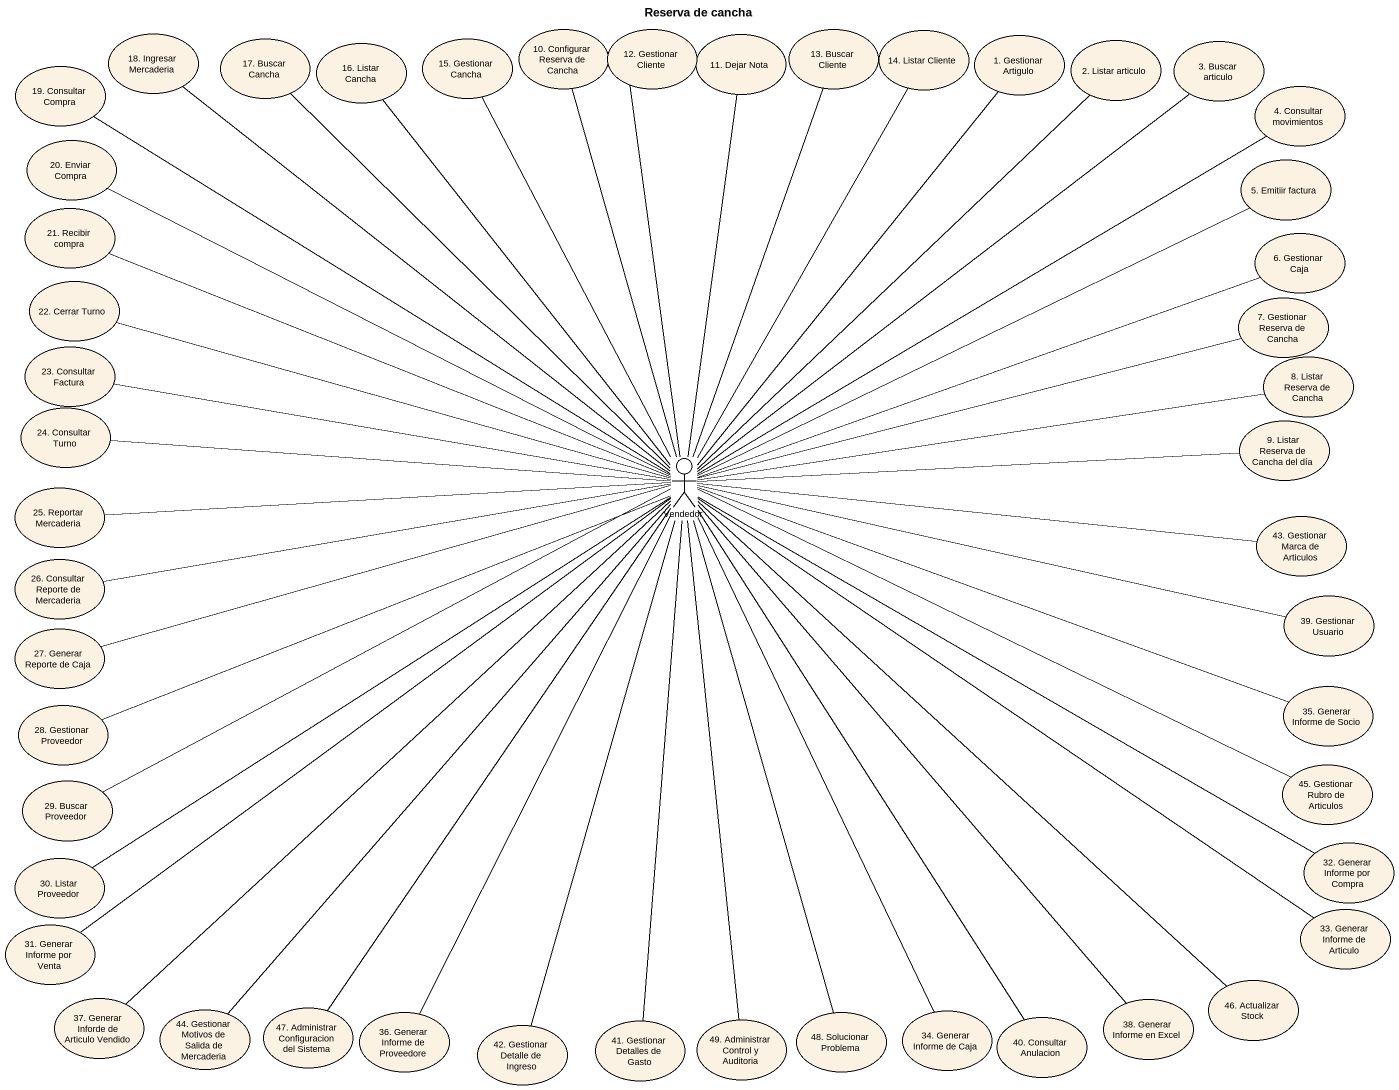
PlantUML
@startuml
title Reserva de cancha
usecase "18. Ingresar Mercaderia" as u18_Ingresar_Mercaderia
usecase "17. Buscar Cancha" as u17_Buscar_Cancha
usecase "16. Listar Cancha" as u16_Listar_Cancha
usecase "15. Gestionar Cancha" as u15_Gestionar_Cancha
usecase "10. Configurar Reserva de Cancha" as u10_Configurar_Reserva_de
usecase "12. Gestionar Cliente" as u12_Gestionar_Cliente
usecase "11. Dejar Nota" as u11_Dejar_Nota
usecase "13. Buscar Cliente" as u13_Buscar_Cliente
usecase "14. Listar Cliente" as u14_Listar_Cliente
usecase "1. Gestionar Artigulo" as u1_Gestionar_Artigulo
usecase "2. Listar articulo" as u2_Listar_articulo
usecase "3. Buscar articulo" as u3_Buscar_articulo
usecase "19. Consultar Compra" as u19_Consultar_Compra
usecase "4. Consultar movimientos" as u4_Consultar_movimientos
usecase "20. Enviar Compra" as u20_Enviar_Compra
usecase "5. Emitiir factura" as u5_Emitiir_factura
usecase "21. Recibir compra" as u21_Recibir_compra
usecase "6. Gestionar Caja" as u6_Gestionar_Caja
usecase "22. Cerrar Turno" as u22_Cerrar_Turno
usecase "7. Gestionar Reserva de Cancha" as u7_Gestionar_Reserva_de
usecase "23. Consultar Factura" as u23_Consultar_Factura
usecase "8. Listar Reserva de Cancha" as u8_Listar_Reserva_de_Cancha
usecase "24. Consultar Turno" as u24_Consultar_Turno
usecase "9. Listar Reserva de Cancha del día" as u9_Listar_Reserva_de_Cancha
actor Vendedor
usecase "25. Reportar Mercaderia" as u25_Reportar_Mercaderia
usecase "43. Gestionar Marca de Articulos" as u43_Gestionar_Marca_de
usecase "26. Consultar Reporte de Mercaderia" as u26_Consultar_Reporte_de
usecase "27. Generar Reporte de Caja" as u27_Generar_Reporte_de_Caja
usecase "39. Gestionar Usuario" as u39_Gestionar_Usuario
usecase "28. Gestionar Proveedor" as u28_Gestionar_Proveedor
usecase "35. Generar Informe de Socio" as u35_Generar_Informe_de_Socio
usecase "29. Buscar Proveedor" as u29_Buscar_Proveedor
usecase "45. Gestionar Rubro de Articulos" as u45_Gestionar_Rubro_de
usecase "30. Listar Proveedor" as u30_Listar_Proveedor
usecase "32. Generar Informe por Compra" as u32_Generar_Informe_por
usecase "31. Generar Informe por Venta" as u31_Generar_Informe_por_Venta
usecase "33. Generar Informe de Articulo" as u33_Generar_Informe_de
usecase "37. Generar Inforde de Articulo Vendido" as u37_Generar_Inforde_de
usecase "44. Gestionar Motivos de Salida de Mercaderia" as u44_Gestionar_Motivos_de
usecase "47. Administrar Configuracion del Sistema" as u47_Administrar
usecase "36. Generar Informe de Proveedore" as u36_Generar_Informe_de
usecase "48. Solucionar Problema" as u48_Solucionar_Problema
usecase "34. Generar Informe de Caja" as u34_Generar_Informe_de_Caja
usecase "38. Generar Informe en Excel" as u38_Generar_Informe_en_Excel
usecase "46. Actualizar Stock" as u46_Actualizar_Stock
usecase "42. Gestionar Detalle de Ingreso" as u42_Gestionar_Detalle_de
usecase "41. Gestionar Detalles de Gasto" as u41_Gestionar_Detalles_de
usecase "49. Administrar Control y Auditoria" as u49_Administrar_Control_y
usecase "40. Consultar Anulacion" as u40_Consultar_Anulacion
u11_Dejar_Nota -- Vendedor
u7_Gestionar_Reserva_de -left- Vendedor
Vendedor -up- u18_Ingresar_Mercaderia
Vendedor -up- u17_Buscar_Cancha
Vendedor -up- u16_Listar_Cancha
Vendedor -up- u15_Gestionar_Cancha
Vendedor -up- u10_Configurar_Reserva_de
Vendedor -up- u12_Gestionar_Cliente
Vendedor -up- u13_Buscar_Cliente
Vendedor -up- u14_Listar_Cliente
Vendedor -up- u1_Gestionar_Artigulo
Vendedor -up- u2_Listar_articulo
Vendedor -up- u3_Buscar_articulo
Vendedor -up- u19_Consultar_Compra
Vendedor -up- u4_Consultar_movimientos
Vendedor -left- u20_Enviar_Compra
Vendedor -right- u5_Emitiir_factura
Vendedor -left- u21_Recibir_compra
Vendedor -right- u6_Gestionar_Caja
Vendedor -left- u22_Cerrar_Turno
Vendedor -left- u23_Consultar_Factura
Vendedor -right- u8_Listar_Reserva_de_Cancha
Vendedor -left- u24_Consultar_Turno
Vendedor -right- u9_Listar_Reserva_de_Cancha
Vendedor -left- u25_Reportar_Mercaderia
Vendedor -right- u43_Gestionar_Marca_de
Vendedor -left- u26_Consultar_Reporte_de
Vendedor -left- u27_Generar_Reporte_de_Caja
Vendedor -right- u39_Gestionar_Usuario
Vendedor -left- u28_Gestionar_Proveedor
Vendedor -right- u35_Generar_Informe_de_Socio
Vendedor -left- u29_Buscar_Proveedor
Vendedor -right- u45_Gestionar_Rubro_de
Vendedor -- u30_Listar_Proveedor
Vendedor -right- u32_Generar_Informe_por
Vendedor -- u31_Generar_Informe_por_Venta
Vendedor -- u33_Generar_Informe_de
Vendedor -- u37_Generar_Inforde_de
Vendedor -- u44_Gestionar_Motivos_de
Vendedor -- u47_Administrar
Vendedor -- u36_Generar_Informe_de
Vendedor -- u48_Solucionar_Problema
Vendedor -- u34_Generar_Informe_de_Caja
Vendedor -- u38_Generar_Informe_en_Excel
Vendedor -- u46_Actualizar_Stock
Vendedor -- u42_Gestionar_Detalle_de
Vendedor -- u41_Gestionar_Detalles_de
Vendedor -- u49_Administrar_Control_y
Vendedor -- u40_Consultar_Anulacion
@enduml
